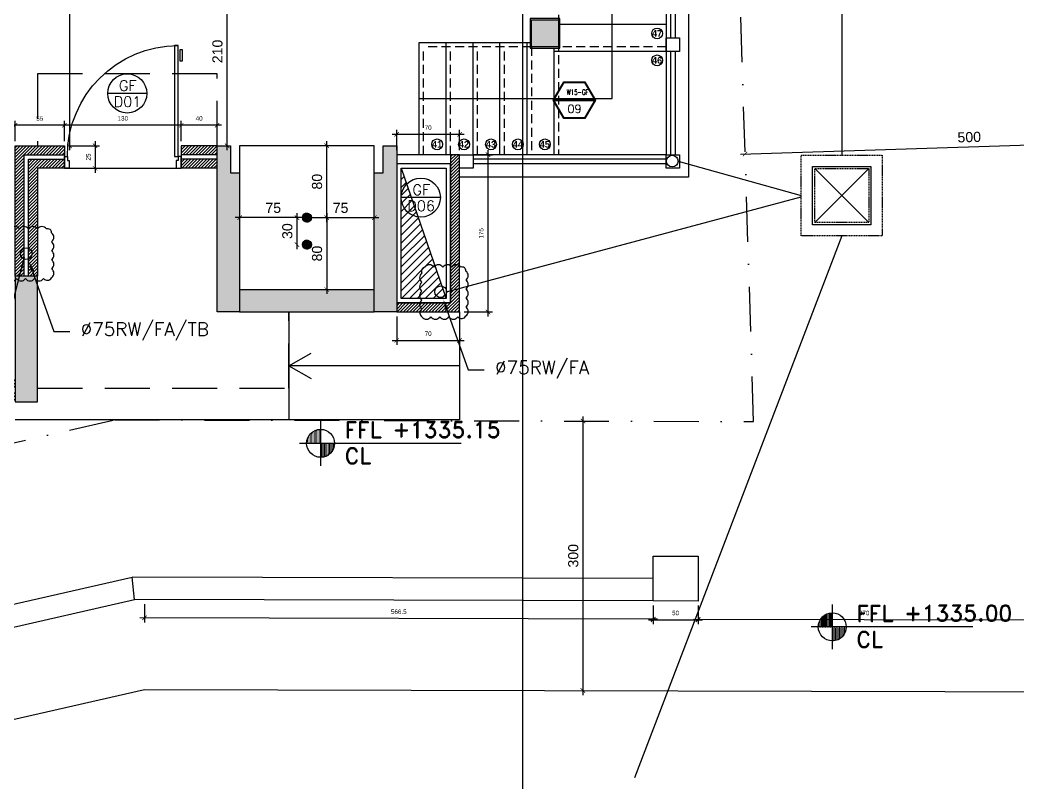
# Model space of a CAD drawing. Header units: centimetres. Extents: x 96271 to 179142, y 9855 to 112216.
# Drawn here: x 139742 to 140853, y 70751 to 71600 of the extents above; entities that cross this region are included whole.
import ezdxf
from ezdxf import colors
from ezdxf.entities.mleader import LeaderData, LeaderLine
from ezdxf.enums import TextEntityAlignment as Align
from ezdxf.math import Vec2, Vec3

# ---------------------------------------------------------------- set-up
doc = ezdxf.new("R2010")
doc.units = ezdxf.units.CM
doc.header["$LTSCALE"] = 100
doc.header["$MEASUREMENT"] = 0
doc.header["$PDSIZE"] = 0.2
for name, pattern in [('DASHDOT', [1, 0.5, -0.25, 0, -0.25]), ('DASHED', [0.75, 0.5, -0.25]), ('HIDDEN', [0.375, 0.25, -0.125]), ('HIDDEN2', [0.1875, 0.125, -0.0625])]:
    doc.linetypes.add(name, pattern=pattern)
doc.layers.get('0').update_dxf_attribs({"linetype": 'CONTINUOUS'})
doc.layers.get('DEFPOINTS').update_dxf_attribs({"linetype": 'CONTINUOUS'})
for name, color, linetype in [('0-door', 7, 'CONTINUOUS'), ('A-Dim', 2, 'CONTINUOUS'), ('A-Dim CMU', 2, 'CONTINUOUS'), ('A-DOOR-ANOT', 111, 'CONTINUOUS'), ('A-Flor-Str', 3, 'CONTINUOUS'), ('A-Glass-Full', 140, 'CONTINUOUS'), ('A-Otln-Abv', 1, 'DASHED'), ('A-Otln-Lot Limit', 4, 'CONTINUOUS'), ('A-Patt-CMU', 8, 'CONTINUOUS'), ('A-Patt-Strcr', 8, 'CONTINUOUS'), ('A-PLASTER', 51, 'CONTINUOUS'), ('A-Rev Cloud', 80, 'CONTINUOUS'), ('A-Setback', 3, 'DASHDOT'), ('A-Shaft', 31, 'CONTINUOUS'), ('A-Slab limit', 53, 'CONTINUOUS'), ('A-STAIRS', 51, 'CONTINUOUS'), ('A-Wall-Full', 5, 'CONTINUOUS'), ('A-Wall-Prht', 2, 'CONTINUOUS'), ('A-Wall-Strctr', 6, 'CONTINUOUS'), ('A-WINDOW-ANOT', 131, 'CONTINUOUS'), ('HACTH', 8, 'CONTINUOUS'), ('HANDLES', 2, 'CONTINUOUS'), ('M-DR-RW', 30, 'CONTINUOUS'), ('M-DR-TXT', 80, 'CONTINUOUS'), ('M-FCO-FD', 161, 'CONTINUOUS'), ('plan-elevation level', 7, 'CONTINUOUS'), ('plan-stair steps nbr', 224, 'CONTINUOUS')]:
    doc.layers.add(name, color=color, linetype=linetype)
doc.layers.add('A-Sect-Iden', color=191, linetype='CONTINUOUS', lineweight=25)
doc.styles.add('ARIAL', font='arialbd.ttf')
doc.styles.add('ROMAND', font='romand.shx', dxfattribs={"height": 10})
doc.styles.add('ROMANS', font='romans.shx')
doc.styles.get("Standard").update_dxf_attribs({"font": 'arial.ttf'})
doc.dimstyles.new('1-50', dxfattribs={"dimtxt": 11.25, "dimasz": 5, "dimexe": 5, "dimexo": 5, "dimgap": 5, "dimtad": 1, "dimdec": 1, "dimrnd": 0.5, "dimzin": 12, "dimdsep": 46, "dimtxsty": 'Standard', "dimblk": 'ARCHTICK', "dimcen": 0.09, "dimdle": 5, "dimadec": 0, "dimazin": 3, "dimtfac": 1, "dimtdec": 1, "dimtix": 1, "dimtofl": 0, "dimtmove": 1, "dimatfit": 3, "dimfxl": 5, "dimtolj": 1, "dimtzin": 0, "dimarcsym": 0})
pattern_1 = [(90, (894916.29, -703049.082), (14.2875, 7.14375), [0, -14.2875])]

# ---------------------------------------------------------------- blocks, each defined once
blk = doc.blocks.new('_ArchTick')
at = {"color": 0, "linetype": 'ByBlock', "const_width": 0.15}
blk.add_lwpolyline([(-0.5, -0.5), (0.5, 0.5)], dxfattribs=at)
blk = doc.blocks.new('*D141')
at = {"layer": 'A-Dim', "color": 0, "lineweight": -2, "transparency": 16777216}
blk.add_line((140544.5, 71451), (141054.3, 71467.2), dxfattribs=at)
at = {"layer": 'DEFPOINTS', "color": 0, "transparency": 16777216}
for p in [(141049.3, 71467.1), (141052.4, 71369.3), (140552.6, 71353.4)]:
    blk.add_point(p, dxfattribs=at)
at = {"layer": 'A-Dim', "color": 0, "lineweight": -2, "transparency": 16777216, "xscale": 5, "yscale": 5, "zscale": 5}
for p, rotation in [((141049.3, 71467.1), 1.8247667080837), ((140549.5, 71451.2), 181.8247667080837)]:
    blk.add_blockref('_ArchTick', p, dxfattribs=dict(at, rotation=rotation))
at = {"layer": 'A-Dim', "color": 0, "transparency": 16777216, "insert": (140799.1, 71469.9), "char_height": 11.25, "attachment_point": 5, "rotation": 1.8248}
blk.add_mtext('\\A1;500', dxfattribs=at)
blk = doc.blocks.new('CL-FFL-PLAN')
at = {"layer": 'plan-elevation level'}
h = blk.add_hatch(dxfattribs=at)
h.set_pattern_fill('DOTS', color=232, scale=9, angle=90, style=0)
h.set_pattern_definition(pattern_1)
h.paths.add_polyline_path([(-1229, 207), (-1229, 50), (-1385, 50, -0.414214)])
h = blk.add_hatch(dxfattribs=at)
h.set_pattern_fill('DOTS', color=232, scale=9, angle=90, style=0)
h.set_pattern_definition(pattern_1)
h.paths.add_polyline_path([(-1229, 50), (-1072, 50, -0.414214), (-1229, -106)])
at = {"layer": 'plan-elevation level', "color": 7, "ltscale": 111}
for p, q in [((-1229, 301), (-1229, -200)), ((337, 50), (-1463, 50))]:
    blk.add_line(p, q, dxfattribs=at)
blk.add_circle((-1229, 50), 156, dxfattribs=at)
at = {"layer": 'plan-elevation level', "color": 111, "ltscale": 111, "style": 'ROMAND'}
for s, p in [('FFL', (-960, 110)), ('CL', (-960, -180))]:
    blk.add_text(s, height=180, dxfattribs=at).set_placement(p)
for tag, p in [('FFL', (-424, 113)), ('CL', (-417, -180))]:
    blk.add_attdef(tag, p, '', height=180, dxfattribs=at)
blk = doc.blocks.new('*D150')
at = {"layer": 'A-Dim', "color": 0, "lineweight": -2, "transparency": 16777216}
blk.add_line((140368.9, 71158.9), (140368.9, 70848.9), dxfattribs=at)
at = {"layer": 'DEFPOINTS', "color": 0, "transparency": 16777216}
for p in [(140368.9, 71153.9), (140368.9, 70853.9), (140368.9, 70853.9)]:
    blk.add_point(p, dxfattribs=at)
at = {"layer": 'A-Dim', "color": 0, "lineweight": -2, "transparency": 16777216, "xscale": 5, "yscale": 5, "zscale": 5}
for p, rotation in [((140368.9, 71153.9), 90), ((140368.9, 70853.9), 270)]:
    blk.add_blockref('_ArchTick', p, dxfattribs=dict(at, rotation=rotation))
at = {"layer": 'A-Dim', "color": 0, "transparency": 16777216, "insert": (140358.2, 71003.9), "char_height": 11.25, "attachment_point": 5, "rotation": 90}
blk.add_mtext('\\A1;300', dxfattribs=at)
blk = doc.blocks.new('A$C16F3348E')
at = {"color": 1}
for p, q in [((126, 231), (114, 231)), ((114, 231), (114, 228)), ((114, 228), (118, 228)), ((118, 228), (118, 226)), ((118, 226), (126, 226)), ((126, 226), (126, 231)), ((0, 118), (114, 118)), ((0, 114), (0, 118)), ((114, 114), (0, 114)), ((114, 118), (114, 114)), ((114, 114), (118, 114)), ((114, 111), (114, 114)), ((118, 116), (126, 116)), ((118, 114), (118, 116)), ((126, 116), (126, 111)), ((126, 111), (114, 111))]:
    blk.add_line(p, q, dxfattribs=at)
blk.add_arc((114, 114), 114, 90, 180)
at = {"layer": 'HANDLES'}
blk.add_lwpolyline([(4, 112), (4, 110), (16, 110), (16, 112), (4, 112)], dxfattribs=at)
blk = doc.blocks.new('*D146')
at = {"layer": 'A-Dim', "color": 0, "lineweight": -2, "transparency": 16777216}
blk.add_line((139797.2, 72005.3), (139797.2, 71455.3), dxfattribs=at)
at = {"layer": 'DEFPOINTS', "color": 0, "transparency": 16777216}
for p in [(139761.6, 72000.3), (139761.6, 71460.3), (139797.2, 71460.3)]:
    blk.add_point(p, dxfattribs=at)
at = {"layer": 'A-Dim', "color": 0, "lineweight": -2, "transparency": 16777216, "xscale": 5, "yscale": 5, "zscale": 5}
for p, rotation in [((139797.2, 72000.3), 90), ((139797.2, 71460.3), 270)]:
    blk.add_blockref('_ArchTick', p, dxfattribs=dict(at, rotation=rotation))
at = {"layer": 'A-Dim', "color": 0, "transparency": 16777216, "insert": (139775.7, 71735.3), "char_height": 11.25, "attachment_point": 5, "rotation": 90}
blk.add_mtext('\\A1;540', dxfattribs=at)
blk = doc.blocks.new('*D147')
at = {"layer": 'A-Dim', "color": 0, "lineweight": -2, "transparency": 16777216}
blk.add_line((139972.7, 71455.3), (139972.7, 71675.3), dxfattribs=at)
at = {"layer": 'DEFPOINTS', "color": 0, "transparency": 16777216}
for p in [(139972.7, 71670.3), (139972.7, 71670.3), (139972.7, 71460.3)]:
    blk.add_point(p, dxfattribs=at)
at = {"layer": 'A-Dim', "color": 0, "lineweight": -2, "transparency": 16777216, "xscale": 5, "yscale": 5, "zscale": 5}
for p, rotation in [((139972.7, 71670.3), 90), ((139972.7, 71460.3), 270)]:
    blk.add_blockref('_ArchTick', p, dxfattribs=dict(at, rotation=rotation))
at = {"layer": 'A-Dim', "color": 0, "transparency": 16777216, "insert": (139962, 71565.3), "char_height": 11.25, "attachment_point": 5, "rotation": 90}
blk.add_mtext('\\A1;210', dxfattribs=at)
blk = doc.blocks.new('A$C407A2A97')
at = {"linetype": 'HIDDEN2'}
for points in [[(-450, 0), (450, 0), (450, -900), (-450, -900)], [(-300, -150), (300, -150), (300, -750), (-300, -750)]]:
    blk.add_lwpolyline(points, close=True, dxfattribs=at)
blk.add_lwpolyline([(-325, -125), (325, -125), (325, -775), (-325, -775)], close=True)
for points in [[(300, -150), (-300, -750)], [(300, -750), (-300, -150)]]:
    blk.add_lwpolyline(points)
blk = doc.blocks.new('*D652')
at = {"layer": 'A-Dim', "color": 0, "lineweight": -2, "transparency": 16777216}
blk.add_line((140056.6, 71380.3), (140141.6, 71380.3), dxfattribs=at)
at = {"layer": 'DEFPOINTS', "color": 0, "transparency": 16777216}
for p in [(140136.6, 71380.3), (140061.6, 71372.1), (140136.6, 71372.1)]:
    blk.add_point(p, dxfattribs=at)
at = {"layer": 'A-Dim', "color": 0, "lineweight": -2, "transparency": 16777216, "xscale": 5, "yscale": 5, "zscale": 5, "rotation": 180}
blk.add_blockref('_ArchTick', (140061.6, 71380.3), dxfattribs=at)
at = {"layer": 'A-Dim', "color": 0, "lineweight": -2, "transparency": 16777216, "xscale": 5, "yscale": 5, "zscale": 5}
blk.add_blockref('_ArchTick', (140136.6, 71380.3), dxfattribs=at)
at = {"layer": 'A-Dim', "color": 0, "transparency": 16777216, "insert": (140099.1, 71391.1), "char_height": 11.25, "attachment_point": 5}
blk.add_mtext('\\A1;75', dxfattribs=at)
blk = doc.blocks.new('*D653')
at = {"layer": 'A-Dim', "color": 0, "lineweight": -2, "transparency": 16777216}
blk.add_line((140066.6, 71380.3), (139981.6, 71380.3), dxfattribs=at)
at = {"layer": 'DEFPOINTS', "color": 0, "transparency": 16777216}
for p in [(139986.6, 71380.3), (139986.6, 71372.1), (140061.6, 71372.1)]:
    blk.add_point(p, dxfattribs=at)
at = {"layer": 'A-Dim', "color": 0, "lineweight": -2, "transparency": 16777216, "xscale": 5, "yscale": 5, "zscale": 5, "rotation": 180}
blk.add_blockref('_ArchTick', (139986.6, 71380.3), dxfattribs=at)
at = {"layer": 'A-Dim', "color": 0, "lineweight": -2, "transparency": 16777216, "xscale": 5, "yscale": 5, "zscale": 5}
blk.add_blockref('_ArchTick', (140061.6, 71380.3), dxfattribs=at)
at = {"layer": 'A-Dim', "color": 0, "transparency": 16777216, "insert": (140024.1, 71391.1), "char_height": 11.25, "attachment_point": 5}
blk.add_mtext('\\A1;75', dxfattribs=at)
blk = doc.blocks.new('*D654')
at = {"layer": 'A-Dim', "color": 0, "lineweight": -2, "transparency": 16777216}
blk.add_line((140083.6, 71385.3), (140083.6, 71295.3), dxfattribs=at)
at = {"layer": 'DEFPOINTS', "color": 0, "transparency": 16777216}
for p in [(140067.5, 71380.3), (140067.5, 71300.3), (140083.6, 71300.3)]:
    blk.add_point(p, dxfattribs=at)
at = {"layer": 'A-Dim', "color": 0, "lineweight": -2, "transparency": 16777216, "xscale": 5, "yscale": 5, "zscale": 5}
for p, rotation in [((140083.6, 71380.3), 90), ((140083.6, 71300.3), 270)]:
    blk.add_blockref('_ArchTick', p, dxfattribs=dict(at, rotation=rotation))
at = {"layer": 'A-Dim', "color": 0, "transparency": 16777216, "insert": (140072.9, 71340.3), "char_height": 11.25, "attachment_point": 5, "rotation": 90}
blk.add_mtext('\\A1;80', dxfattribs=at)
blk = doc.blocks.new('*D655')
at = {"layer": 'A-Dim', "color": 0, "lineweight": -2, "transparency": 16777216}
blk.add_line((140083.6, 71375.3), (140083.6, 71465.3), dxfattribs=at)
at = {"layer": 'DEFPOINTS', "color": 0, "transparency": 16777216}
for p in [(140067.5, 71460.3), (140083.6, 71460.3), (140067.5, 71380.3)]:
    blk.add_point(p, dxfattribs=at)
at = {"layer": 'A-Dim', "color": 0, "lineweight": -2, "transparency": 16777216, "xscale": 5, "yscale": 5, "zscale": 5}
for p, rotation in [((140083.6, 71460.3), 90), ((140083.6, 71380.3), 270)]:
    blk.add_blockref('_ArchTick', p, dxfattribs=dict(at, rotation=rotation))
at = {"layer": 'A-Dim', "color": 0, "transparency": 16777216, "insert": (140072.9, 71420.3), "char_height": 11.25, "attachment_point": 5, "rotation": 90}
blk.add_mtext('\\A1;80', dxfattribs=at)
blk = doc.blocks.new('*D656')
at = {"layer": 'A-Dim', "color": 0, "lineweight": -2, "transparency": 16777216}
blk.add_line((140050.5, 71385.3), (140050.5, 71345.3), dxfattribs=at)
at = {"layer": 'DEFPOINTS', "color": 0, "transparency": 16777216}
for p in [(140061.6, 71380.3), (140050.5, 71350.3), (140061.6, 71350.3)]:
    blk.add_point(p, dxfattribs=at)
at = {"layer": 'A-Dim', "color": 0, "lineweight": -2, "transparency": 16777216, "xscale": 5, "yscale": 5, "zscale": 5}
for p, rotation in [((140050.5, 71380.3), 90), ((140050.5, 71350.3), 270)]:
    blk.add_blockref('_ArchTick', p, dxfattribs=dict(at, rotation=rotation))
at = {"layer": 'A-Dim', "color": 0, "transparency": 16777216, "insert": (140039.8, 71365.3), "char_height": 11.25, "attachment_point": 5, "rotation": 90}
blk.add_mtext('\\A1;30', dxfattribs=at)
blk = doc.blocks.new('*D700')
at = {"layer": 'A-Dim CMU', "color": 0, "lineweight": -2, "transparency": 16777216}
for p, q in [((139921.6, 71465.3), (139921.6, 71488.1)), ((139961.6, 71465.3), (139961.6, 71488.1)), ((139966.6, 71483.1), (139916.6, 71483.1))]:
    blk.add_line(p, q, dxfattribs=at)
at = {"layer": 'DEFPOINTS', "color": 0, "transparency": 16777216}
for p in [(139921.6, 71483.1), (139921.6, 71460.3), (139961.6, 71460.3)]:
    blk.add_point(p, dxfattribs=at)
at = {"layer": 'A-Dim CMU', "color": 0, "lineweight": -2, "transparency": 16777216, "xscale": 5, "yscale": 5, "zscale": 5, "rotation": 180}
blk.add_blockref('_ArchTick', (139921.6, 71483.1), dxfattribs=at)
at = {"layer": 'A-Dim CMU', "color": 0, "lineweight": -2, "transparency": 16777216, "xscale": 5, "yscale": 5, "zscale": 5}
blk.add_blockref('_ArchTick', (139961.6, 71483.1), dxfattribs=at)
at = {"layer": 'A-Dim CMU', "color": 0, "transparency": 16777216, "insert": (139941.6, 71490.7), "char_height": 5, "attachment_point": 5}
blk.add_mtext('\\A1;40', dxfattribs=at)
blk = doc.blocks.new('*D701')
at = {"layer": 'A-Dim CMU', "color": 0, "lineweight": -2, "transparency": 16777216}
for p, q in [((139791.6, 71465.3), (139791.6, 71488.1)), ((139921.6, 71465.3), (139921.6, 71488.1)), ((139926.6, 71483.1), (139786.6, 71483.1))]:
    blk.add_line(p, q, dxfattribs=at)
at = {"layer": 'DEFPOINTS', "color": 0, "transparency": 16777216}
for p in [(139791.6, 71483.1), (139791.6, 71460.3), (139921.6, 71460.3)]:
    blk.add_point(p, dxfattribs=at)
at = {"layer": 'A-Dim CMU', "color": 0, "lineweight": -2, "transparency": 16777216, "xscale": 5, "yscale": 5, "zscale": 5, "rotation": 180}
blk.add_blockref('_ArchTick', (139791.6, 71483.1), dxfattribs=at)
at = {"layer": 'A-Dim CMU', "color": 0, "lineweight": -2, "transparency": 16777216, "xscale": 5, "yscale": 5, "zscale": 5}
blk.add_blockref('_ArchTick', (139921.6, 71483.1), dxfattribs=at)
at = {"layer": 'A-Dim CMU', "color": 0, "transparency": 16777216, "insert": (139856.6, 71490.7), "char_height": 5, "attachment_point": 5}
blk.add_mtext('\\A1;130', dxfattribs=at)
blk = doc.blocks.new('*D702')
at = {"layer": 'A-Dim CMU', "color": 0, "lineweight": -2, "transparency": 16777216}
for p, q in [((139825.7, 71465.3), (139825.7, 71430.3)), ((139796.6, 71460.3), (139830.7, 71460.3)), ((139796.6, 71435.3), (139830.7, 71435.3))]:
    blk.add_line(p, q, dxfattribs=at)
at = {"layer": 'DEFPOINTS', "color": 0, "transparency": 16777216}
for p in [(139791.6, 71460.3), (139791.6, 71435.3), (139825.7, 71435.3)]:
    blk.add_point(p, dxfattribs=at)
at = {"layer": 'A-Dim CMU', "color": 0, "lineweight": -2, "transparency": 16777216, "xscale": 5, "yscale": 5, "zscale": 5}
for p, rotation in [((139825.7, 71460.3), 90), ((139825.7, 71435.3), 270)]:
    blk.add_blockref('_ArchTick', p, dxfattribs=dict(at, rotation=rotation))
at = {"layer": 'A-Dim CMU', "color": 0, "transparency": 16777216, "insert": (139818.2, 71447.8), "char_height": 5, "attachment_point": 5, "rotation": 90}
blk.add_mtext('\\A1;25', dxfattribs=at)
blk = doc.blocks.new('*D703')
at = {"layer": 'A-Dim CMU', "color": 0, "lineweight": -2, "transparency": 16777216}
for p, q in [((139736.6, 71465.3), (139736.6, 71488.1)), ((139791.6, 71465.3), (139791.6, 71488.1)), ((139796.6, 71483.1), (139731.6, 71483.1))]:
    blk.add_line(p, q, dxfattribs=at)
at = {"layer": 'DEFPOINTS', "color": 0, "transparency": 16777216}
for p in [(139736.6, 71483.1), (139736.6, 71460.3), (139791.6, 71460.3)]:
    blk.add_point(p, dxfattribs=at)
at = {"layer": 'A-Dim CMU', "color": 0, "lineweight": -2, "transparency": 16777216, "xscale": 5, "yscale": 5, "zscale": 5, "rotation": 180}
blk.add_blockref('_ArchTick', (139736.6, 71483.1), dxfattribs=at)
at = {"layer": 'A-Dim CMU', "color": 0, "lineweight": -2, "transparency": 16777216, "xscale": 5, "yscale": 5, "zscale": 5}
blk.add_blockref('_ArchTick', (139791.6, 71483.1), dxfattribs=at)
at = {"layer": 'A-Dim CMU', "color": 0, "transparency": 16777216, "insert": (139764.1, 71490.7), "char_height": 5, "attachment_point": 5}
blk.add_mtext('\\A1;55', dxfattribs=at)
blk = doc.blocks.new('*D719')
at = {"layer": 'A-Dim CMU', "color": 0, "lineweight": -2, "transparency": 16777216}
for p, q in [((140236.6, 71473), (140156.6, 71473)), ((140161.6, 71455.3), (140161.6, 71478)), ((140231.6, 71455.3), (140231.6, 71478))]:
    blk.add_line(p, q, dxfattribs=at)
at = {"layer": 'DEFPOINTS', "color": 0, "transparency": 16777216}
for p in [(140161.6, 71473), (140161.6, 71450.3), (140231.6, 71450.3)]:
    blk.add_point(p, dxfattribs=at)
at = {"layer": 'A-Dim CMU', "color": 0, "lineweight": -2, "transparency": 16777216, "xscale": 5, "yscale": 5, "zscale": 5, "rotation": 180}
blk.add_blockref('_ArchTick', (140161.6, 71473), dxfattribs=at)
at = {"layer": 'A-Dim CMU', "color": 0, "lineweight": -2, "transparency": 16777216, "xscale": 5, "yscale": 5, "zscale": 5}
blk.add_blockref('_ArchTick', (140231.6, 71473), dxfattribs=at)
at = {"layer": 'A-Dim CMU', "color": 0, "transparency": 16777216, "insert": (140196.6, 71480.5), "char_height": 5, "attachment_point": 5}
blk.add_mtext('\\A1;70', dxfattribs=at)
blk = doc.blocks.new('*D720')
at = {"layer": 'A-Dim CMU', "color": 0, "lineweight": -2, "transparency": 16777216}
for p, q in [((140236.6, 71450.3), (140268.2, 71450.3)), ((140263.2, 71455.3), (140263.2, 71270.3)), ((140236.6, 71275.3), (140268.2, 71275.3))]:
    blk.add_line(p, q, dxfattribs=at)
at = {"layer": 'DEFPOINTS', "color": 0, "transparency": 16777216}
for p in [(140231.6, 71450.3), (140231.6, 71275.3), (140263.2, 71275.3)]:
    blk.add_point(p, dxfattribs=at)
at = {"layer": 'A-Dim CMU', "color": 0, "lineweight": -2, "transparency": 16777216, "xscale": 5, "yscale": 5, "zscale": 5}
for p, rotation in [((140263.2, 71450.3), 90), ((140263.2, 71275.3), 270)]:
    blk.add_blockref('_ArchTick', p, dxfattribs=dict(at, rotation=rotation))
at = {"layer": 'A-Dim CMU', "color": 0, "transparency": 16777216, "insert": (140255.7, 71362.8), "char_height": 5, "attachment_point": 5, "rotation": 90}
blk.add_mtext('\\A1;175', dxfattribs=at)
blk = doc.blocks.new('*D721')
at = {"layer": 'A-Dim CMU', "color": 0, "lineweight": -2, "transparency": 16777216}
for p, q in [((140161.6, 71270.3), (140161.6, 71238.6)), ((140231.6, 71270.3), (140231.6, 71238.6)), ((140156.6, 71243.6), (140236.6, 71243.6))]:
    blk.add_line(p, q, dxfattribs=at)
at = {"layer": 'DEFPOINTS', "color": 0, "transparency": 16777216}
for p in [(140161.6, 71275.3), (140231.6, 71275.3), (140231.6, 71243.6)]:
    blk.add_point(p, dxfattribs=at)
at = {"layer": 'A-Dim CMU', "color": 0, "lineweight": -2, "transparency": 16777216, "xscale": 5, "yscale": 5, "zscale": 5, "rotation": 180}
blk.add_blockref('_ArchTick', (140161.6, 71243.6), dxfattribs=at)
at = {"layer": 'A-Dim CMU', "color": 0, "lineweight": -2, "transparency": 16777216, "xscale": 5, "yscale": 5, "zscale": 5}
blk.add_blockref('_ArchTick', (140231.6, 71243.6), dxfattribs=at)
at = {"layer": 'A-Dim CMU', "color": 0, "transparency": 16777216, "insert": (140196.6, 71251.1), "char_height": 5, "attachment_point": 5}
blk.add_mtext('\\A1;70', dxfattribs=at)
blk = doc.blocks.new('*D1037')
at = {"layer": 'A-Dim CMU', "color": 0, "lineweight": -2, "transparency": 16777216}
for p, q in [((140497.1, 70948.5), (140497.1, 70928.1)), ((140867.1, 70947.5), (140867.1, 70927.1)), ((140872.1, 70932.1), (140492.1, 70933.1))]:
    blk.add_line(p, q, dxfattribs=at)
at = {"layer": 'DEFPOINTS', "color": 0, "transparency": 16777216}
for p in [(140497.1, 70953.5), (140867.1, 70952.5), (140497.1, 70933.1)]:
    blk.add_point(p, dxfattribs=at)
at = {"layer": 'A-Dim CMU', "color": 0, "lineweight": -2, "transparency": 16777216, "xscale": 5, "yscale": 5, "zscale": 5}
for p, rotation in [((140497.1, 70933.1), 179.843230626898), ((140867.1, 70932.1), 359.843230626898)]:
    blk.add_blockref('_ArchTick', p, dxfattribs=dict(at, rotation=rotation))
at = {"layer": 'A-Dim CMU', "color": 0, "transparency": 16777216, "insert": (140682.1, 70940.2), "char_height": 5, "attachment_point": 5, "rotation": 359.8432}
blk.add_mtext('\\A1;370', dxfattribs=at)
blk = doc.blocks.new('*D1038')
at = {"layer": 'A-Dim CMU', "color": 0, "lineweight": -2, "transparency": 16777216}
for p, q in [((140447.1, 70948.6), (140447.1, 70927.6)), ((140497.1, 70948.6), (140497.1, 70927.6)), ((140442.1, 70932.6), (140502.1, 70932.6))]:
    blk.add_line(p, q, dxfattribs=at)
at = {"layer": 'DEFPOINTS', "color": 0, "transparency": 16777216}
for p in [(140447.1, 70953.6), (140497.1, 70953.6), (140497.1, 70932.6)]:
    blk.add_point(p, dxfattribs=at)
at = {"layer": 'A-Dim CMU', "color": 0, "lineweight": -2, "transparency": 16777216, "xscale": 5, "yscale": 5, "zscale": 5, "rotation": 180}
blk.add_blockref('_ArchTick', (140447.1, 70932.6), dxfattribs=at)
at = {"layer": 'A-Dim CMU', "color": 0, "lineweight": -2, "transparency": 16777216, "xscale": 5, "yscale": 5, "zscale": 5}
blk.add_blockref('_ArchTick', (140497.1, 70932.6), dxfattribs=at)
at = {"layer": 'A-Dim CMU', "color": 0, "transparency": 16777216, "insert": (140472.1, 70940.2), "char_height": 5, "attachment_point": 5}
blk.add_mtext('\\A1;50', dxfattribs=at)
blk = doc.blocks.new('*D1039')
at = {"layer": 'A-Dim CMU', "color": 0, "lineweight": -2, "transparency": 16777216}
for p, q in [((139880.7, 70950.2), (139880.7, 70929.8)), ((140447.1, 70948.6), (140447.1, 70928.3)), ((140452.1, 70933.2), (139875.7, 70934.8))]:
    blk.add_line(p, q, dxfattribs=at)
at = {"layer": 'DEFPOINTS', "color": 0, "transparency": 16777216}
for p in [(139880.7, 70955.2), (140447.1, 70953.6), (139880.7, 70934.8)]:
    blk.add_point(p, dxfattribs=at)
at = {"layer": 'A-Dim CMU', "color": 0, "lineweight": -2, "transparency": 16777216, "xscale": 5, "yscale": 5, "zscale": 5}
for p, rotation in [((139880.7, 70934.8), 179.8432306269026), ((140447.1, 70933.3), 359.8432306269027)]:
    blk.add_blockref('_ArchTick', p, dxfattribs=dict(at, rotation=rotation))
at = {"layer": 'A-Dim CMU', "color": 0, "transparency": 16777216, "insert": (140163.9, 70941.6), "char_height": 5, "attachment_point": 5, "rotation": 359.8432}
blk.add_mtext('\\A1;566.5', dxfattribs=at)
blk = doc.blocks.new('DOOR NO')
blk.add_line((1261, 534), (661, 534))
blk.add_circle((961, 534), 300)
at = {"style": 'ROMAND'}
for tag, p in [('LEVEL', (969, 572)), ('DOOR', (966, 327))]:
    blk.add_attdef(tag, text='', height=162, dxfattribs=at).set_placement(p, align=Align.CENTER)
blk = doc.blocks.new('WINDOW-TAGS')
at = {"color": 4}
for p, q in [((231, 535), (1283, 535)), ((231, 528), (1283, 528)), ((231, 521), (1283, 521))]:
    blk.add_line(p, q, dxfattribs=at)
for points in [[(1299, 528), (1028, 997), (486, 997), (215, 528), (486, 58), (1028, 58)], [(1291, 528), (1024, 990), (490, 990), (223, 528), (490, 65), (1024, 65)], [(1283, 528), (1020, 983), (494, 983), (231, 528), (494, 72), (1020, 72)]]:
    blk.add_lwpolyline(points, close=True, dxfattribs=at)
at = {"color": 4, "style": 'ROMAND'}
for tag, p in [('LEVEL', (761, 644)), ('WINDOW-NO', (871, 199))]:
    blk.add_attdef(tag, text='', height=210, dxfattribs=at).set_placement(p, align=Align.CENTER)

msp = doc.modelspace()

# ---------------------------------------------------------------- hatches: boundary and pattern name
h = msp.add_hatch()
h.set_pattern_fill('ANSI31', color=256)
h.set_pattern_definition([(45, (149663.15425, 69378.01447), (-0.0883883476, 0.0883883476), [])])
h.paths.add_polyline_path([(140056.559, 71350.329, 1), (140066.559, 71350.329, 1)])
h.paths.add_polyline_path([(140066.559, 71380.329, 1), (140056.559, 71380.329, 1)])
at = {"layer": 'A-Patt-CMU'}
h = msp.add_hatch(dxfattribs=at)
h.set_pattern_fill('ANSI31', color=256, scale=20, angle=180)
h.set_pattern_definition([(225, (149663.1543, 69378.0145), (1.76776695, -1.76776695), [])])
h.paths.add_polyline_path([(140126.559, 71870.329), (140381.559, 71870.329), (140381.559, 71885.329), (139986.559, 71885.329), (139986.559, 71870.329), (140111.559, 71870.329), (140111.559, 71685.329), (140086.559, 71685.329), (140086.559, 71670.329), (140126.559, 71670.329)])
h.paths.add_polyline_path([(139986.559, 71700.329), (139961.559, 71700.329), (139961.559, 71670.329), (140006.559, 71670.329), (140006.559, 71685.329), (139986.559, 71685.329)])
h.paths.add_polyline_path([(139986.559, 72050.329), (139961.559, 72050.329), (139961.559, 71985.329), (139986.559, 71985.329)])
h.paths.add_polyline_path([(140391.559, 72030.329), (140401.559, 72030.329), (140401.559, 72050.329), (140461.559, 72050.329), (140461.559, 72060.329), (140391.559, 72060.329)])
h.paths.add_polyline_path([(140221.559, 71450.329), (140221.559, 71285.329), (140161.559, 71285.329), (140161.559, 71275.329), (140231.559, 71275.329), (140231.559, 71450.329)])
h.paths.add_polyline_path([(139476.559, 71185.329), (139356.559, 71185.329), (139356.559, 71175.329), (139476.559, 71175.329)])
h.paths.add_polyline_path([(139356.559, 71190.329), (139476.559, 71190.329), (139476.559, 71200.329), (139356.559, 71200.329)])
h.paths.add_polyline_path([(138976.559, 71185.329), (138936.559, 71185.329), (138936.559, 71175.329), (138976.559, 71175.329)])
h.paths.add_polyline_path([(138936.559, 71190.329), (138976.559, 71190.329), (138976.559, 71200.329), (138936.559, 71200.329)])
h.paths.add_polyline_path([(139736.559, 71185.329), (139681.559, 71185.329), (139681.559, 71175.329), (139736.559, 71175.329)])
h.paths.add_polyline_path([(139681.559, 71190.329), (139736.559, 71190.329), (139736.559, 71200.329), (139681.559, 71200.329)])
h.paths.add_polyline_path([(139746.559, 71750.329), (139746.559, 72100.329), (139736.559, 72100.329), (139736.559, 71750.329)])
h.paths.add_polyline_path([(139751.559, 72100.329), (139751.559, 71750.329), (139761.559, 71750.329), (139761.559, 72100.329)])
h.paths.add_polyline_path([(139751.559, 71445.329), (139751.559, 71315.329), (139761.559, 71315.329), (139761.559, 71435.329), (139791.559, 71435.329), (139791.559, 71445.329)], flags=17)
h.paths.add_polyline_path([(139746.559, 71315.329), (139746.559, 71450.329), (139791.559, 71450.329), (139791.559, 71460.329), (139736.559, 71460.329), (139736.559, 71315.329)])
h.paths.add_polyline_path([(139961.559, 71445.329), (139921.559, 71445.329), (139921.559, 71435.329), (139961.559, 71435.329)])
h.paths.add_polyline_path([(139921.559, 71450.329), (139961.559, 71450.329), (139961.559, 71460.329), (139921.559, 71460.329)])
h.paths.add_polyline_path([(140471.559, 72125.329), (140471.559, 72180.329), (140461.559, 72180.329), (140461.559, 72125.329)])
h.paths.add_polyline_path([(140476.559, 72180.329), (140476.559, 72125.329), (140486.559, 72125.329), (140486.559, 72180.329)])
h.paths.add_polyline_path([(140476.559, 72520.329), (140476.559, 72390.329), (140486.559, 72390.329), (140486.559, 72530.329), (140461.559, 72530.329), (140461.559, 72520.329)])
h.paths.add_polyline_path([(140471.559, 72390.329), (140471.559, 72515.329), (140461.559, 72515.329), (140461.559, 72390.329)], flags=17)
h.paths.add_polyline_path([(139971.559, 72520.329), (139986.559, 72520.329), (139986.559, 72530.329), (139961.559, 72530.329), (139961.559, 72390.329), (139971.559, 72390.329)])
h.paths.add_polyline_path([(139986.559, 72515.329), (139976.559, 72515.329), (139976.559, 72390.329), (139986.559, 72390.329)], flags=17)
h.paths.add_polyline_path([(139976.559, 72285.329), (139976.559, 72245.329), (139986.559, 72245.329), (139986.559, 72285.329)])
h.paths.add_polyline_path([(139971.559, 72245.329), (139971.559, 72285.329), (139961.559, 72285.329), (139961.559, 72245.329)])
h.paths.add_polyline_path([(139976.559, 72180.329), (139976.559, 72125.329), (139986.559, 72125.329), (139986.559, 72180.329)])
h.paths.add_polyline_path([(139971.559, 72125.329), (139971.559, 72180.329), (139961.559, 72180.329), (139961.559, 72125.329)])
at = {"layer": 'A-Patt-Strcr'}
h = msp.add_hatch(dxfattribs=at)
h.set_pattern_fill('AR-CONC', color=256, scale=2)
h.set_pattern_definition([(50, (149598.393, 77124.047), (14.345204, -1.255043), [1.5, -16.5]), (355, (149598.393, 77124.047), (-2.775027, 15.043843), [1.2, -13.2]), (100.45144, (149599.589, 77123.942), (11.570177, 13.7888), [1.274804, -14.022842]), (46.1842, (149598.393, 77128.047), (21.344827, -3.310386), [2.25, -24.75]), (96.63564, (149600.172, 77127.77), (18.69324, 19.482372), [1.912207, -21.034275]), (351.18416, (149598.393, 77128.047), (18.69324, 19.482372), [1.8, -19.8]), (21, (149600.393, 77127.047), (11.938141, -8.052378), [1.5, -16.5]), (326, (149600.393, 77127.047), (4.866307, 14.503001), [1.2, -13.2]), (71.45144, (149601.388, 77126.376), (16.804448, 6.450623), [1.274804, -14.022842]), (37.5, (149598.393, 77124.047), (0.243197, 6.657877), [0, -13.04, 0, -13.4, 0, -13.25]), (7.5, (149598.393, 77124.047), (5.2613907, 7.8882342), [0, -7.64, 0, -12.74, 0, -5.05]), (327.5, (149593.933, 77124.047), (10.6764487, -0.4510974), [0, -5, 0, -15.6, 0, -20.7]), (317.5, (149591.933, 77124.047), (11.6637234, 2.0021), [0, -6.5, 0, -10.36, 0, -14.7])])
h.paths.add_polyline_path([(140136.559, 71300.329), (139986.559, 71300.329), (139986.559, 71275.329), (140136.559, 71275.329)])
h.paths.add_polyline_path([(140341.559, 71600.329), (140311.559, 71600.329), (140311.559, 71570.329), (140341.559, 71570.329)])
h.paths.add_polyline_path([(140341.559, 71750.329), (140311.559, 71750.329), (140311.559, 71720.329), (140341.559, 71720.329)])
h.paths.add_polyline_path([(139986.559, 71895.329), (139961.559, 71895.329), (139961.559, 71700.329), (139986.559, 71700.329)])
h.paths.add_polyline_path([(139761.559, 71315.329), (139736.559, 71315.329), (139736.559, 71175.329), (139761.559, 71175.329), (139761.559, 71214.093)])
h.paths.add_polyline_path([(138936.559, 71270.329), (138876.559, 71270.329), (138876.559, 71175.329), (138936.559, 71175.329)])
h.paths.add_polyline_path([(138936.559, 71750.329), (138876.559, 71750.329), (138876.559, 71670.329), (138936.559, 71670.329)])
h.paths.add_polyline_path([(138936.559, 72180.329), (138876.559, 72180.329), (138876.559, 72100.329), (138936.559, 72100.329)])
h.paths.add_polyline_path([(139986.559, 72125.329), (139961.559, 72125.329), (139961.559, 72050.329), (139986.559, 72050.329)])
h.paths.add_polyline_path([(139986.559, 72390.329), (139961.559, 72390.329), (139961.559, 72350.329), (139986.559, 72350.329)])
h.paths.add_polyline_path([(140486.559, 72390.329), (140461.559, 72390.329), (140461.559, 72350.329), (140486.559, 72350.329)])
h.paths.add_polyline_path([(140486.559, 72125.329), (140461.559, 72125.329), (140461.559, 72085.283), (140486.559, 72085.283)])
h.paths.add_polyline_path([(140506.559, 71895.329), (140381.559, 71895.329), (140381.559, 71870.329), (140506.559, 71870.329)])
h.paths.add_polyline_path([(140461.559, 72050.329), (140486.559, 72050.329), (140486.559, 72085.283), (140461.559, 72085.283)])
h.paths.add_polyline_path([(139976.559, 71430.329), (139976.559, 71460.329), (139961.559, 71460.329), (139961.559, 71275.329), (139986.559, 71275.329), (139986.559, 71430.329)])
h.paths.add_polyline_path([(140146.559, 71430.329), (140136.559, 71430.329), (140136.559, 71275.329), (140161.559, 71275.329), (140161.559, 71460.329), (140146.559, 71460.329)])
h.paths.add_polyline_path([(139761.559, 71750.329), (139736.559, 71750.329), (139736.559, 71670.329), (139761.559, 71670.329)])
h.paths.add_polyline_path([(139761.559, 72180.329), (139736.559, 72180.329), (139736.559, 72100.329), (139761.559, 72100.329)])
at = {"layer": 'A-Shaft'}
h = msp.add_hatch(dxfattribs=at)
h.set_pattern_fill('ANSI31', color=256, scale=50)
h.set_pattern_definition([(45, (-9820, -189.9535), (-4.41941738, 4.41941738), [])])
h.paths.add_polyline_path([(140166.559, 71435.329), (140166.559, 71290.329), (140216.559, 71290.329)])

# ---------------------------------------------------------------- linework, layer by layer
for centre in [(140061.559, 71380.329), (140061.559, 71350.329)]:
    msp.add_circle(centre, 5)
at = {"layer": 'A-Flor-Str'}
for p, q in [((140041.559, 71275.329), (140041.559, 71154.752)), ((140231.559, 71275.329), (140231.559, 71155.329)), ((140041.559, 71215.329), (140066.226, 71229.571)), ((140231.559, 71215.329), (140041.559, 71215.329)), ((140041.559, 71215.329), (140066.226, 71201.088)), ((140231.559, 71155.329), (139736.559, 71155.329))]:
    msp.add_line(p, q, dxfattribs=at)
msp.add_lwpolyline([(140186.559, 71512.829), (140401.559, 71512.829), (140401.559, 71657.271)], dxfattribs=at)
at = {"layer": 'A-Glass-Full'}
for points in [[(140461.559, 71870.329), (140461.559, 71450.329), (140246.559, 71450.329)], [(140466.559, 71715.329), (140466.559, 71580.329)], [(140471.559, 71715.329), (140471.559, 71580.329)], [(140466.559, 71565.329), (140466.559, 71450.329)], [(140471.559, 71565.329), (140471.559, 71450.329)], [(140461.559, 71445.329), (140246.559, 71445.329)], [(140461.559, 71440.329), (140246.559, 71440.329)]]:
    msp.add_lwpolyline(points, dxfattribs=at)
for points in [[(140461.559, 71580.329), (140476.559, 71580.329), (140476.559, 71565.329), (140461.559, 71565.329)], [(140231.559, 71450.329), (140246.559, 71450.329), (140246.559, 71435.329), (140231.559, 71435.329)], [(140461.559, 71450.329), (140476.559, 71450.329), (140476.559, 71435.329), (140461.559, 71435.329)]]:
    msp.add_lwpolyline(points, close=True, dxfattribs=at)
at = {"layer": 'A-Otln-Abv', "ltscale": 0.2}
for p, q in [((140341.559, 71651.051), (140341.559, 71450.329)), ((140311.559, 71570.329), (140191.559, 71570.329)), ((140311.559, 71570.329), (140311.559, 71450.329))]:
    msp.add_line(p, q, dxfattribs=at)
at = {"layer": 'A-Otln-Abv'}
for p, q in [((139961.559, 71540.329), (139761.559, 71540.329)), ((139761.559, 71540.329), (139761.559, 71460.329)), ((139961.559, 71460.329), (139961.559, 71540.329)), ((140041.559, 71190.329), (140041.559, 71275.329)), ((139761.559, 71190.329), (140041.559, 71190.329))]:
    msp.add_line(p, q, dxfattribs=at)
at = {"layer": 'A-Otln-Abv', "ltscale": 0.2}
for points in [[(140191.559, 71450.329), (140191.559, 71570.329)], [(140221.559, 71450.329), (140221.559, 71570.329)], [(140251.559, 71450.329), (140251.559, 71570.329)], [(140281.559, 71450.329), (140281.559, 71570.329)], [(140461.559, 71570.329), (140341.559, 71570.329)]]:
    msp.add_lwpolyline(points, dxfattribs=at)
at = {"layer": 'A-Otln-Lot Limit'}
msp.add_lwpolyline([(136965.712, 70479.123), (137206.535, 70394.564), (137669.865, 70351.712), (139880.741, 70855.19), (141068.865, 70851.94), (140904.471, 76012.018), (140151.894, 76776.773), (140222.083, 77217.518), (139747.22, 77140.456), (139010.375, 77171.007), (138361.687, 77204.5), (137783.533, 77219.682), (137242.113, 76719.747), (137087.264, 76618.541), (136965.712, 70479.08)], dxfattribs=at)
at = {"layer": 'A-PLASTER'}
msp.add_lwpolyline([(140343.059, 71601.829), (140310.059, 71601.829), (140310.059, 71568.829), (140343.059, 71568.829)], close=True, dxfattribs=at)
at = {"layer": 'A-Rev Cloud'}
for points in [[(139728.267, 71312.389, 0.52056705), (139738.267, 71312.389, 0.52056705), (139748.267, 71312.389, 0.52056705), (139758.267, 71312.389, 0.52056705), (139768.267, 71312.389, 0.52056705), (139777.237, 71313.419, 0.52056705), (139777.237, 71323.419, 0.52056705), (139777.237, 71333.419, 0.52056705), (139777.237, 71343.419, 0.52056705), (139777.237, 71353.419, 0.52056705), (139777.237, 71363.419, 0.52056705), (139771.553, 71367.734, 0.52056705), (139761.553, 71367.734, 0.52056705), (139751.553, 71367.734, 0.52056705), (139741.553, 71367.734, 0.52056705), (139731.553, 71367.734, 0.52056705), (139728.267, 71361.02, 0.52056705), (139728.267, 71351.02, 0.52056705), (139728.267, 71341.02, 0.52056705), (139728.267, 71331.02, 0.52056705), (139728.267, 71321.02, 0.52056705)], [(140189.691, 71269.813, 0.52056705), (140199.691, 71269.813, 0.52056705), (140209.691, 71269.813, 0.52056705), (140219.691, 71269.813, 0.52056705), (140229.691, 71269.813, 0.52056705), (140238.661, 71270.842, 0.52056705), (140238.661, 71280.842, 0.52056705), (140238.661, 71290.842, 0.52056705), (140238.661, 71300.842, 0.52056705), (140238.661, 71310.842, 0.52056705), (140238.661, 71320.842, 0.52056705), (140232.977, 71325.158, 0.52056705), (140222.977, 71325.158, 0.52056705), (140212.977, 71325.158, 0.52056705), (140202.977, 71325.158, 0.52056705), (140192.977, 71325.158, 0.52056705), (140189.691, 71318.444, 0.52056705), (140189.691, 71308.444, 0.52056705), (140189.691, 71298.444, 0.52056705), (140189.691, 71288.444, 0.52056705), (140189.691, 71278.444, 0.52056705)]]:
    msp.add_lwpolyline(points, format="xyb", close=True, dxfattribs=at)
at = {"layer": 'A-Sect-Iden'}
msp.add_line((140301.559, 73927.158), (140301.559, 70188.999), dxfattribs=at)
at = {"layer": 'A-Setback'}
msp.add_lwpolyline([(140559.009, 71153.336), (140410.95, 75800.674), (139618.405, 76606.045), (139624.608, 76644.996), (138745.22, 76680.475), (137970.463, 76711.734), (137582.107, 76353.135), (137469.619, 70671.512), (137649.878, 70654.841), (139847.419, 71155.283)], close=True, dxfattribs=at)
at = {"layer": 'A-Shaft'}
msp.add_line((140166.559, 71435.329), (140216.559, 71290.329), dxfattribs=at)
msp.add_lwpolyline([(140166.559, 71290.329), (140166.559, 71435.329), (140216.559, 71435.329), (140216.559, 71290.329)], close=True, dxfattribs=at)
at = {"layer": 'A-Slab limit'}
for points in [[(140136.559, 71460.329), (139986.559, 71460.329), (139986.559, 71300.329), (140136.559, 71300.329)], [(140221.559, 71440.329), (140161.559, 71440.329), (140161.559, 71285.329), (140221.559, 71285.329)]]:
    msp.add_lwpolyline(points, close=True, dxfattribs=at)
at = {"layer": 'A-STAIRS', "linetype": 'HIDDEN', "ltscale": 50}
for p, q in [((140306.559, 71575.329), (140306.559, 71450.329)), ((140336.559, 71568.829), (140336.559, 71450.329))]:
    msp.add_line(p, q, dxfattribs=at)
for points in [[(140461.559, 71595.329), (140341.559, 71595.329)], [(140186.559, 71575.329), (140311.559, 71575.329)], [(140186.559, 71450.329), (140186.559, 71575.329)], [(140216.559, 71450.329), (140216.559, 71575.329)], [(140246.559, 71450.329), (140246.559, 71575.329)], [(140276.559, 71450.329), (140276.559, 71575.329)], [(140461.559, 71565.329), (140336.559, 71565.329)]]:
    msp.add_lwpolyline(points, dxfattribs=at)
at = {"layer": 'A-Wall-Full'}
for p, q in [((139791.559, 71460.329), (139791.559, 71435.329)), ((139961.559, 71460.329), (139921.559, 71460.329)), ((139921.559, 71460.329), (139921.559, 71435.329)), ((139961.559, 71450.329), (139921.559, 71450.329)), ((139961.559, 71445.329), (139921.559, 71445.329)), ((139791.559, 71435.329), (139761.559, 71435.329)), ((139961.559, 71435.329), (139921.559, 71435.329))]:
    msp.add_line(p, q, dxfattribs=at)
for points in [[(139736.559, 71315.329), (139736.559, 71460.329), (139791.559, 71460.329)], [(139746.559, 71315.329), (139746.559, 71450.329), (139791.559, 71450.329)], [(140161.559, 71275.329), (140231.559, 71275.329), (140231.559, 71450.329), (140221.559, 71450.329), (140221.559, 71285.329), (140161.559, 71285.329)], [(139751.559, 71315.329), (139751.559, 71445.329), (139791.559, 71445.329)], [(139761.559, 71435.329), (139761.559, 71315.329)]]:
    msp.add_lwpolyline(points, dxfattribs=at)
at = {"layer": 'A-Wall-Prht'}
for p, q in [((140221.559, 71450.329), (140161.559, 71450.329)), ((140221.559, 71440.329), (140161.559, 71440.329)), ((139504.72, 70897.76), (139866.856, 70980.228)), ((139869.632, 70955.221), (139866.856, 70980.228)), ((140447.206, 70978.641), (139866.856, 70980.228)), ((139495.892, 70870.11), (139869.632, 70955.221)), ((140447.138, 70953.641), (139869.632, 70955.221))]:
    msp.add_line(p, q, dxfattribs=at)
msp.add_lwpolyline([(140486.559, 71870.329), (140486.559, 71425.329), (140231.559, 71425.329)], dxfattribs=at)
msp.add_lwpolyline([(140447.274, 71003.64), (140497.274, 71003.504), (140497.137, 70953.504), (140447.138, 70953.641)], close=True, dxfattribs=at)
at = {"layer": 'A-Wall-Strctr'}
for p, q in [((140311.559, 71600.329), (140341.559, 71600.329)), ((139986.559, 71300.329), (140136.559, 71300.329)), ((139986.559, 71275.329), (140136.559, 71275.329))]:
    msp.add_line(p, q, dxfattribs=at)
for points in [[(140341.559, 71600.329), (140341.559, 71570.329), (140311.559, 71570.329), (140311.559, 71600.329)], [(139986.559, 71430.329), (139986.559, 71275.329), (139961.559, 71275.329), (139961.559, 71460.329), (139976.559, 71460.329), (139976.559, 71430.329), (139986.559, 71430.329)], [(140146.559, 71460.329), (140161.559, 71460.329), (140161.559, 71275.329), (140136.559, 71275.329), (140136.559, 71275.329), (140136.559, 71430.329), (140146.559, 71430.329), (140146.559, 71460.329)]]:
    msp.add_lwpolyline(points, dxfattribs=at)
msp.add_lwpolyline([(139736.559, 71175.329), (139761.559, 71175.329), (139761.559, 71315.329), (139736.559, 71315.329)], close=True, dxfattribs=at)
at = {"layer": 'HACTH'}
msp.add_line((139791.559, 71435.329), (139921.559, 71435.329), dxfattribs=at)
at = {"layer": 'M-DR-RW'}
for p, q in [((140657.114, 72459.9), (140657.114, 71449.9)), ((140474.901, 71443.168), (140612.114, 71404.9)), ((140216.983, 71297.753), (140612.114, 71403.628)), ((140657.114, 71359.9), (140426.268, 70756.571)), ((139746.559, 71336.02), (139664.059, 71017.829))]:
    msp.add_line(p, q, dxfattribs=at)
for centre in [(140468.401, 71443.168), (139749.059, 71340.329), (140210.483, 71297.753)]:
    msp.add_circle(centre, 6.5, dxfattribs=at)
at = {"layer": 'plan-stair steps nbr'}
for centre in [(140451.559, 71585.329), (140451.559, 71555.329), (140206.559, 71461.829), (140236.559, 71461.829), (140266.559, 71461.829), (140296.559, 71461.829), (140326.559, 71461.829)]:
    msp.add_circle(centre, 6.006, dxfattribs=at)

# ---------------------------------------------------------------- block references
at = {"layer": '0-door', "xscale": -1.083333333333333, "yscale": 1.083333333333333, "zscale": 1.083333333333333, "rotation": 90}
msp.add_blockref('A$C16F3348E', (140041.809, 71571.829), dxfattribs=at)
at = {"layer": 'A-DOOR-ANOT', "xscale": 0.07259999999973843, "yscale": 0.07259999999973843, "zscale": 0.07259999999973843}
for p, values in [((139791.766, 71479.782), {'LEVEL': 'GF', 'DOOR': 'D01'}), ((140118.626, 71363.823), {'LEVEL': 'GF', 'DOOR': 'D06'})]:
    msp.add_blockref('DOOR NO', p, dxfattribs=at).add_auto_attribs(values)
at = {"layer": 'A-WINDOW-ANOT'}
ref = msp.add_blockref('WINDOW-TAGS', (140326.403, 71534.035), dxfattribs=dict(at, xscale=-0.04355999999916094, yscale=0.04355999999916094, zscale=0.04355999999916094, rotation=180))
ref.add_attrib('LEVEL', '09', dxfattribs={"layer": '0', "color": 4, "height": 9.1344, "style": 'ROMAND'}).set_placement((140359.56, 71496.861), align=Align.CENTER)
ref.add_attrib('WINDOW-NO', 'W15-GF', (140350.902, 71516.972), dxfattribs={"layer": '0', "color": 4, "height": 6, "style": 'ROMAND', "width": 0.6})
at = {"layer": 'M-FCO-FD', "xscale": 0.1, "yscale": 0.1, "zscale": 0.1}
msp.add_blockref('A$C407A2A97', (140657.114, 71449.9), dxfattribs=at)
at = {"layer": 'plan-elevation level'}
ref = msp.add_blockref('CL-FFL-PLAN', (140199.526, 71124.068), dxfattribs=dict(at, xscale=0.09982510700227937, yscale=0.09982510700227937, zscale=0.09982510700227937))
ref.add_attrib('FFL', '+1335.15', (140157.203, 71135.301), dxfattribs={"layer": '0', "color": 111, "ltscale": 111, "height": 17.9685, "style": 'ROMAND'})
ref = msp.add_blockref('CL-FFL-PLAN', (140769.288, 70919.762, -1715.7), dxfattribs=dict(at, xscale=0.09982510700227937, yscale=0.09982510700227937, zscale=0.09982510700227937))
ref.add_attrib('FFL', '+1335.00', (140726.965, 70930.995, -1715.7), dxfattribs={"layer": '0', "color": 111, "ltscale": 111, "height": 17.9685, "style": 'ROMAND'})

# ---------------------------------------------------------------- texts
at = {"layer": 'plan-stair steps nbr', "char_height": 7.28, "attachment_point": 1, "style": 'ARIAL'}
for s, width, heights, insert in [('47', 7.28, [0], (140445.83, 71588.998)), ('46', 7.28, [0], (140445.83, 71558.998)), ('41', 22.23959, [4.672], (140200.83, 71465.498)), ('42', 7.28, [0], (140230.83, 71465.498)), ('\\pt4.88568;43', 7.28, [0], (140260.83, 71465.498)), ('44', 7.28, [0], (140290.83, 71465.498)), ('45', 7.28, [0], (140320.83, 71465.498))]:
    msp.add_mtext_dynamic_manual_height_columns(s, width=width, gutter_width=0.35, heights=heights, dxfattribs=dict(at, insert=insert))

# ---------------------------------------------------------------- dimensions: what is measured, and where the dimension line sits
at = {"layer": 'A-Dim'}
dim = msp.add_linear_dim(base=(139797.198, 71460.329), p1=(139761.559, 72000.329), p2=(139761.559, 71460.329), angle=270, dimstyle='1-50', override={"dimse1": 1, "dimse2": 1}, dxfattribs=at)
dim.commit()
dim.dimension.update_dxf_attribs({"geometry": '*D146', "text_midpoint": (139786.454, 71735.329), "dimtype": 161})
for p1, p2, distance, picture, middle in [((139972.733, 71460.329), (139972.733, 71670.329), 0, '*D147', (139961.989, 71565.329)), ((140552.637, 71353.354), (141052.383, 71369.275), 97.854, '*D141', (140799.052, 71469.857)), ((140067.453, 71380.329), (140067.453, 71460.329), -16.166, '*D655', (140072.875, 71420.329)), ((140061.559, 71372.116), (139986.559, 71372.116), -8.213, '*D653', (140024.059, 71391.05)), ((140061.559, 71372.116), (140136.559, 71372.116), 8.213, '*D652', (140099.059, 71391.05)), ((140061.559, 71380.329), (140061.559, 71350.329), -11.01, '*D656', (140039.802, 71365.329)), ((140067.453, 71380.329), (140067.453, 71300.329), 16.166, '*D654', (140072.875, 71340.329)), ((140368.921, 71153.856), (140368.921, 70853.855), 0, '*D150', (140358.173, 71003.855))]:
    dim = msp.add_aligned_dim(p1=p1, p2=p2, distance=distance, dimstyle='1-50', override={"dimse1": 1, "dimse2": 1}, dxfattribs=at)
    dim.commit()
    dim.dimension.update_dxf_attribs({"geometry": picture, "text_midpoint": middle})
at = {"layer": 'A-Dim CMU'}
for p1, p2, distance, picture, middle in [((139791.559, 71460.329), (139736.559, 71460.329), -22.794, '*D703', (139764.059, 71490.666)), ((139921.559, 71460.329), (139791.559, 71460.329), -22.794, '*D701', (139856.559, 71490.678)), ((139961.559, 71460.329), (139921.559, 71460.329), -22.794, '*D700', (139941.559, 71490.676)), ((140231.559, 71450.329), (140161.559, 71450.329), -22.629, '*D719', (140196.559, 71480.511)), ((139791.559, 71460.329), (139791.559, 71435.329), 34.155, '*D702', (139818.162, 71447.829)), ((140231.559, 71450.329), (140231.559, 71275.329), 31.679, '*D720', (140255.685, 71362.829)), ((140161.559, 71275.329), (140231.559, 71275.329), -31.756, '*D721', (140196.559, 71251.126)), ((140447.138, 70953.641), (139880.741, 70955.19), 20.383, '*D1039', (140163.904, 70941.585)), ((140447.138, 70953.641), (140497.138, 70953.641), -21.026, '*D1038', (140472.138, 70940.168)), ((140867.136, 70952.491), (140497.137, 70953.504), 20.383, '*D1037', (140682.102, 70940.169))]:
    dim = msp.add_aligned_dim(p1=p1, p2=p2, distance=distance, dimstyle='1-50', override={"dimtxt": 5}, dxfattribs=at)
    dim.commit()
    dim.dimension.update_dxf_attribs({"geometry": picture, "text_midpoint": middle})

# ---------------------------------------------------------------- leaders
at = {"layer": 'M-DR-TXT', "ltscale": 0.1}
ml = msp.add_multileader_mtext('Standard', dxfattribs=at)
ml.set_content('%%C75RW/FA/TB', color=256, style='ROMANS')
ml.set_leader_properties()
ml.build(insert=Vec2(0, 0))
ml.multileader.update_dxf_attribs({"dogleg_length": 18, "arrow_head_size": 12})
ctx = ml.context
ctx.base_point, ctx.char_height, ctx.arrow_head_size, ctx.landing_gap_size, ctx.plane_origin = Vec3(139797.656, 71253.64), 15, 12, 12, Vec3(139708.399, 71254.873)
notes = []
notes.append((ctx, [(0, (1, 1, 0), (139779.656, 71253.64), (1, 0), 18, [(0, [(139752.146, 71331.744)], 0, [])])]))
ctx.mtext.insert, ctx.mtext.width, ctx.mtext.flow_direction = Vec3(139809.656, 71263.64), 155.42653, 5
ml = msp.add_multileader_mtext('Standard', dxfattribs=at)
ml.set_content('%%C75RW/FA', color=256, style='ROMANS')
ml.set_leader_properties()
ml.build(insert=Vec2(0, 0))
ml.multileader.update_dxf_attribs({"dogleg_length": 18, "arrow_head_size": 12})
ctx = ml.context
ctx.base_point, ctx.char_height, ctx.arrow_head_size, ctx.landing_gap_size, ctx.plane_origin = Vec3(140259.08, 71211.064), 15, 12, 12, Vec3(140169.823, 71212.297)
notes.append((ctx, [(0, (1, 1, 0), (140241.08, 71211.064), (1, 0), 18, [(0, [(140213.57, 71289.167)], 0, [])])]))
ctx.mtext.insert, ctx.mtext.width, ctx.mtext.flow_direction = Vec3(140271.08, 71221.064), 155.42653, 5
for ctx, leaders in notes:
    for number, flags, end, landing, length, lines in leaders:
        leader = LeaderData()
        leader.index, (leader.has_last_leader_line, leader.has_dogleg_vector, leader.attachment_direction) = number, flags
        leader.last_leader_point, leader.dogleg_vector, leader.dogleg_length = Vec3(end), Vec3(landing), length
        for number, points, colour, breaks in lines:
            line = LeaderLine()
            line.index, line.vertices, line.color, line.breaks = number, Vec3.list(points), colors.encode_raw_color(colour), breaks
            leader.lines.append(line)
        ctx.leaders.append(leader)

doc.saveas('drawing.dxf')
